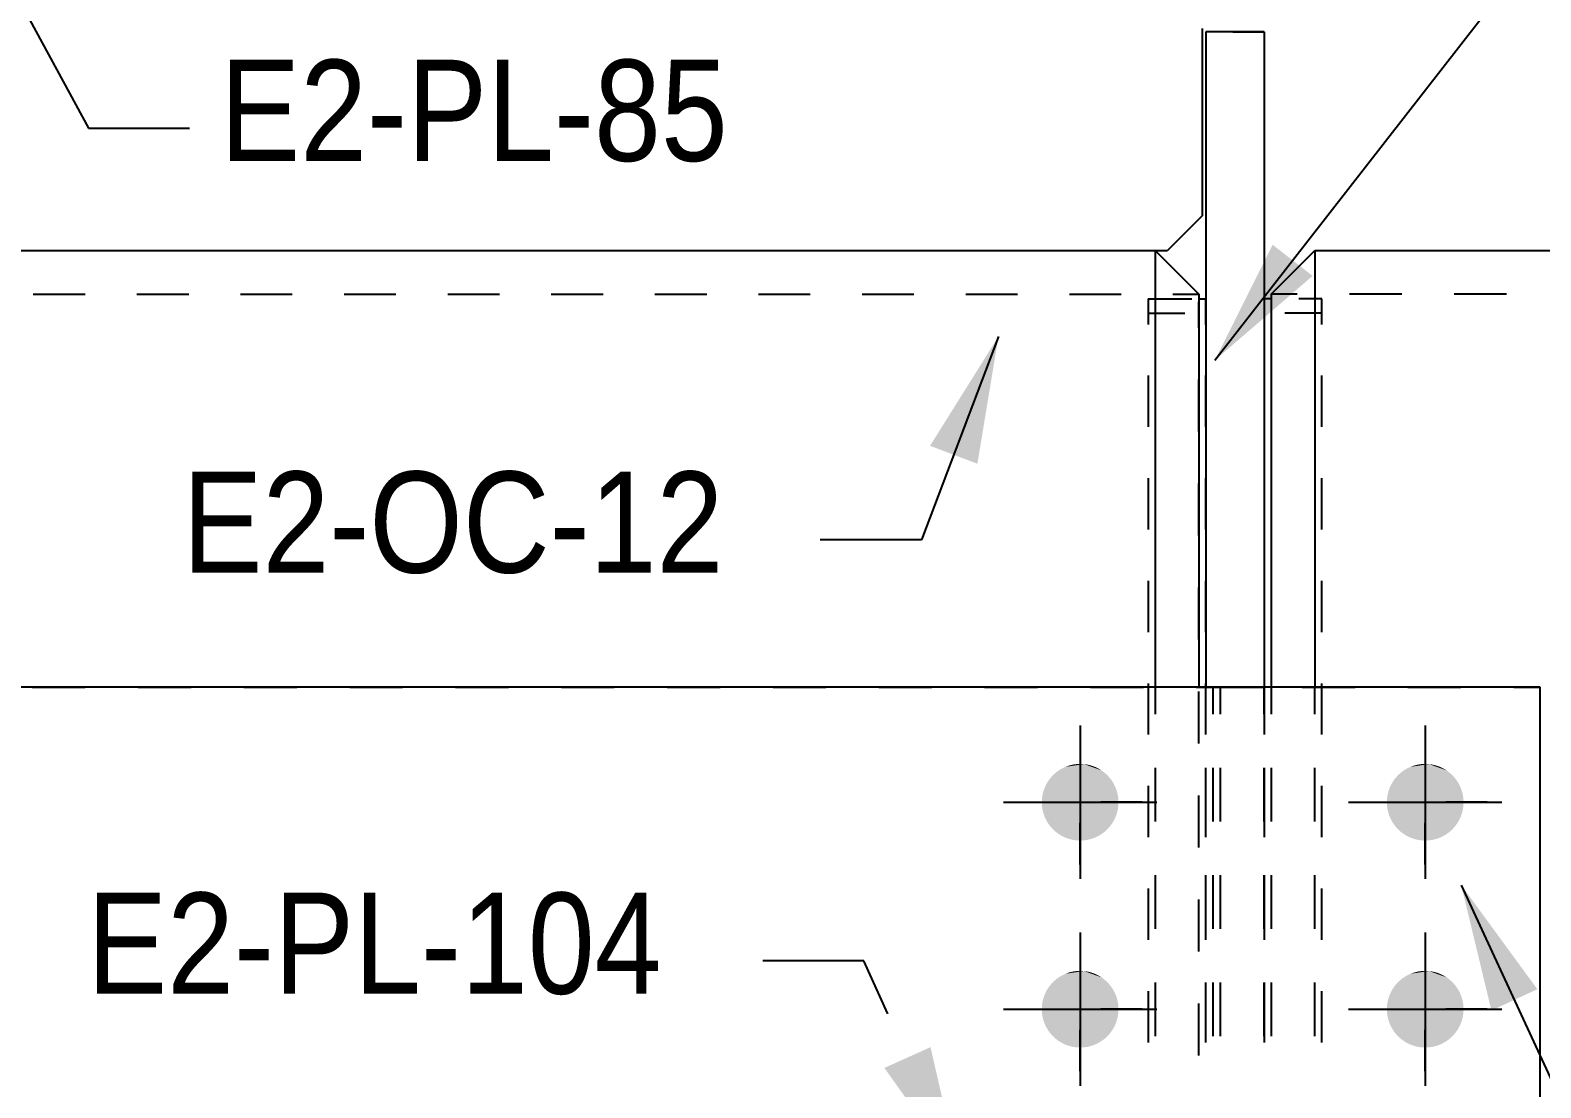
# Model space of a CAD drawing. Header units: millimetres. Extents: x 67 to 383, y 106 to 148.
# Drawn here: x 156.701 to 161.503, y 136.067 to 139.43 of the extents above; entities that cross this region are included whole.
import ezdxf

# ---------------------------------------------------------------- set-up
doc = ezdxf.new("R2010")
doc.units = ezdxf.units.MM
doc.linetypes.add('XKITLINE00', pattern=[0])
doc.styles.add('ARIAL', font='ARIAL.TTF')

msp = doc.modelspace()

# ---------------------------------------------------------------- linework, layer by layer
at = {"linetype": 'XKITLINE00'}
for p, q in [((156.3967, 140.0224), (156.8861, 139.1187)), ((160.4671, 138.3807), (161.3967, 139.5757)), ((160.5241, 139.4245), (160.6235, 139.4245)), ((156.8861, 139.1187), (157.2078, 139.1187)), ((156.8604, 138.7298), (157.0271, 138.7298)), ((157.1937, 138.7298), (157.3604, 138.7298)), ((157.5271, 138.7298), (157.6938, 138.7298)), ((157.8605, 138.7298), (158.0271, 138.7298)), ((158.1938, 138.7298), (158.3605, 138.7298)), ((158.5272, 138.7298), (158.6938, 138.7298)), ((158.8605, 138.7298), (159.0272, 138.7298)), ((159.1939, 138.7298), (159.3606, 138.7298)), ((159.5272, 138.7298), (159.6939, 138.7298)), ((159.8606, 138.7298), (160.0273, 138.7298)), ((160.1939, 138.7298), (160.2773, 138.7298)), ((160.2773, 138.7048), (160.2773, 138.6194)), ((156.7108, 138.5905), (156.8754, 138.5905)), ((157.0401, 138.5905), (157.2048, 138.5905)), ((157.3695, 138.5905), (157.5341, 138.5905)), ((157.6988, 138.5905), (157.8635, 138.5905)), ((158.0281, 138.5905), (158.1928, 138.5905)), ((158.3575, 138.5905), (158.5221, 138.5905)), ((158.6868, 138.5905), (158.8515, 138.5905)), ((159.0162, 138.5905), (159.1808, 138.5905)), ((159.3455, 138.5905), (159.5102, 138.5905)), ((159.6748, 138.5905), (159.8395, 138.5905)), ((160.0042, 138.5905), (160.1689, 138.5905)), ((160.3335, 138.5905), (160.4159, 138.5905)), ((160.7287, 138.5905), (160.6455, 138.5905)), ((161.0614, 138.5905), (160.895, 138.5905)), ((161.3941, 138.5905), (161.2278, 138.5905)), ((160.255, 138.5762), (160.3937, 138.5762)), ((160.255, 138.5762), (160.255, 138.4946)), ((160.4159, 138.484), (160.4159, 138.5666)), ((160.4378, 138.4946), (160.4378, 138.5762)), ((160.6235, 138.5762), (160.6235, 138.4946)), ((160.8064, 138.5762), (160.7332, 138.5762)), ((160.8064, 138.4946), (160.8064, 138.5762)), ((160.255, 138.5298), (160.3718, 138.5298)), ((160.8064, 138.5298), (160.6894, 138.5298)), ((159.7789, 138.456), (159.5343, 137.8093)), ((160.2773, 138.4488), (160.2773, 138.2782)), ((160.255, 138.3315), (160.255, 138.1684)), ((160.4159, 138.1534), (160.4159, 138.3187)), ((160.4378, 138.1684), (160.4378, 138.3315)), ((160.6235, 138.3315), (160.6235, 138.1684)), ((160.8064, 138.1684), (160.8064, 138.3315)), ((160.2773, 138.1076), (160.2773, 137.937)), ((160.255, 138.0053), (160.255, 137.8421)), ((160.4159, 137.8228), (160.4159, 137.9881)), ((160.4378, 137.8421), (160.4378, 138.0053)), ((160.6235, 138.0053), (160.6235, 137.8421)), ((160.8064, 137.8421), (160.8064, 138.0053)), ((159.5343, 137.8093), (159.2125, 137.8093)), ((160.2773, 137.7664), (160.2773, 137.5958)), ((160.255, 137.679), (160.255, 137.5159)), ((160.4378, 137.5159), (160.4378, 137.679)), ((160.6235, 137.679), (160.6235, 137.5159)), ((160.8064, 137.5159), (160.8064, 137.679)), ((160.4159, 137.4922), (160.4159, 137.6575)), ((160.2773, 137.4252), (160.2773, 137.2546)), ((156.7075, 137.3404), (156.8757, 137.3404)), ((157.0439, 137.3404), (157.2121, 137.3404)), ((157.3803, 137.3404), (157.5485, 137.3404)), ((157.7167, 137.3404), (157.8849, 137.3404)), ((158.0531, 137.3404), (158.2213, 137.3404)), ((158.3895, 137.3404), (158.5577, 137.3404)), ((158.7259, 137.3404), (158.894, 137.3404)), ((159.0622, 137.3404), (159.2304, 137.3404)), ((159.3986, 137.3404), (159.5668, 137.3404)), ((159.735, 137.3404), (159.9032, 137.3404)), ((160.0714, 137.3404), (160.2396, 137.3404)), ((160.255, 137.3528), (160.255, 137.1897)), ((160.4078, 137.3404), (160.576, 137.3404)), ((160.4378, 137.1897), (160.4378, 137.3528)), ((160.4378, 137.2551), (160.4378, 137.3404)), ((160.4378, 137.3403), (160.549, 137.3403)), ((160.4378, 137.3403), (160.4992, 137.3403)), ((160.461, 137.2551), (160.461, 137.3404)), ((160.461, 137.3404), (160.6219, 137.3404)), ((160.4643, 137.3404), (160.461, 137.3404)), ((160.4842, 137.2551), (160.4842, 137.3404)), ((160.4842, 137.3404), (160.6235, 137.3404)), ((160.6235, 137.3404), (160.602, 137.3404)), ((160.6235, 137.3528), (160.6235, 137.1897)), ((160.6235, 137.3404), (160.6235, 137.3404)), ((160.6235, 137.3404), (160.6235, 137.2551)), ((160.6235, 137.2551), (160.6235, 137.3404)), ((160.6235, 137.3404), (160.6235, 137.2551)), ((160.6455, 137.3404), (160.6455, 137.2551)), ((160.7442, 137.3404), (160.9124, 137.3404)), ((160.7841, 137.2551), (160.7841, 137.3404)), ((160.8064, 137.1897), (160.8064, 137.3528)), ((161.0806, 137.3404), (161.2488, 137.3404)), ((161.417, 137.3404), (161.5011, 137.3404)), ((161.5011, 137.2551), (161.5011, 137.3404)), ((160.4159, 137.1616), (160.4159, 137.3269)), ((160.2773, 137.084), (160.2773, 136.9134)), ((160.4378, 136.9138), (160.4378, 137.0845)), ((160.461, 136.9138), (160.461, 137.0845)), ((160.4842, 136.9138), (160.4842, 137.0844)), ((160.6235, 136.9138), (160.6235, 137.0845)), ((160.6235, 137.0845), (160.6235, 136.9138)), ((160.6235, 137.0844), (160.6235, 136.9138)), ((160.6455, 137.0845), (160.6455, 136.9138)), ((160.7841, 136.9138), (160.7841, 137.0845)), ((161.5011, 136.9138), (161.5011, 137.0844)), ((160.255, 137.0265), (160.255, 136.8634)), ((160.4378, 136.8634), (160.4378, 137.0265)), ((160.6235, 137.0265), (160.6235, 136.8634)), ((160.8064, 136.8634), (160.8064, 137.0265)), ((160.4159, 136.831), (160.4159, 136.9963)), ((160.2773, 136.7428), (160.2773, 136.5722)), ((160.4378, 136.5725), (160.4378, 136.7432)), ((160.461, 136.5726), (160.461, 136.7432)), ((160.4842, 136.5725), (160.4842, 136.7432)), ((160.6235, 136.7432), (160.6235, 136.5725)), ((160.6235, 136.5725), (160.6235, 136.7432)), ((160.6235, 136.7432), (160.6235, 136.5726)), ((160.6455, 136.7432), (160.6455, 136.5726)), ((160.7841, 136.5726), (160.7841, 136.7432)), ((161.2499, 136.7114), (161.731, 135.6724)), ((161.5011, 136.5725), (161.5011, 136.7432)), ((160.255, 136.7003), (160.255, 136.5372)), ((160.4159, 136.5005), (160.4159, 136.6658)), ((160.4378, 136.5372), (160.4378, 136.7003)), ((160.6235, 136.7003), (160.6235, 136.5372)), ((160.8064, 136.5372), (160.8064, 136.7003)), ((159.3511, 136.4702), (159.0294, 136.4702)), ((159.427, 136.3017), (159.3511, 136.4702)), ((160.255, 136.3741), (160.255, 136.2109)), ((160.2773, 136.4016), (160.2773, 136.231)), ((160.4378, 136.2313), (160.4378, 136.4019)), ((160.4378, 136.2109), (160.4378, 136.3741)), ((160.461, 136.2313), (160.461, 136.4019)), ((160.4842, 136.2313), (160.4842, 136.4019)), ((160.6235, 136.4019), (160.6235, 136.2313)), ((160.6235, 136.2313), (160.6235, 136.4019)), ((160.6235, 136.4019), (160.6235, 136.2313)), ((160.6235, 136.3741), (160.6235, 136.2109)), ((160.6455, 136.4019), (160.6455, 136.2313)), ((160.7841, 136.2313), (160.7841, 136.4019)), ((160.8064, 136.2109), (160.8064, 136.3741)), ((161.5011, 136.2313), (161.5011, 136.4019)), ((160.4159, 136.1699), (160.4159, 136.3352))]:
    msp.add_line(p, q, dxfattribs=at)
at = {"color": 2, "linetype": 'XKITLINE00'}
for p, q in [((160.4262, 139.4355), (160.4262, 138.8395)), ((160.6235, 139.4245), (160.4378, 139.4245)), ((160.4378, 139.4245), (160.4378, 139.4245)), ((160.4378, 139.4245), (160.4378, 137.3404)), ((160.6235, 139.4245), (160.6235, 139.4245)), ((160.6235, 139.4245), (160.6235, 137.3404)), ((160.4262, 138.8395), (160.3165, 138.7298)), ((155.9032, 138.7298), (160.3165, 138.7298)), ((160.2773, 138.7298), (160.4159, 138.5905)), ((160.2773, 138.7298), (160.2773, 137.3404)), ((160.6455, 138.5905), (160.7841, 138.7298)), ((160.7841, 138.7298), (160.7841, 137.3404)), ((160.7841, 138.7298), (165.3038, 138.7298)), ((160.4159, 138.5905), (160.4159, 137.3404)), ((160.6455, 138.5905), (160.6455, 137.3404)), ((160.4159, 138.5762), (160.4378, 138.5762)), ((160.6455, 138.5762), (160.6235, 138.5762)), ((161.5011, 137.3404), (154.7732, 137.3404)), ((161.5011, 134.269), (161.5011, 137.3404))]:
    msp.add_line(p, q, dxfattribs=at)
at = {"color": 3, "linetype": 'XKITLINE00'}
for p, q in [((160.0385, 137.2187), (160.0385, 136.7309)), ((161.1355, 137.2187), (161.1355, 136.7309)), ((160.0385, 137.1722), (160.0385, 137.0407)), ((161.1355, 137.1722), (161.1355, 137.0407)), ((159.7946, 136.9748), (160.2824, 136.9748)), ((159.8411, 136.9747), (159.9726, 136.9747)), ((160.236, 136.9747), (160.1045, 136.9747)), ((160.8916, 136.9748), (161.3793, 136.9748)), ((160.938, 136.9747), (161.0695, 136.9747)), ((161.3329, 136.9747), (161.2014, 136.9747)), ((160.0385, 136.7773), (160.0385, 136.9088)), ((161.1355, 136.7773), (161.1355, 136.9088)), ((160.0385, 136.5605), (160.0385, 136.0727)), ((161.1355, 136.5605), (161.1355, 136.0727)), ((160.0385, 136.514), (160.0385, 136.3825)), ((161.1355, 136.514), (161.1355, 136.3825)), ((159.7946, 136.3166), (160.2824, 136.3166)), ((159.8411, 136.3166), (159.9726, 136.3166)), ((160.236, 136.3166), (160.1045, 136.3166)), ((160.8916, 136.3166), (161.3793, 136.3166)), ((160.938, 136.3166), (161.0695, 136.3166)), ((161.3329, 136.3166), (161.2014, 136.3166)), ((160.0385, 136.1191), (160.0385, 136.2506)), ((161.1355, 136.1191), (161.1355, 136.2506))]:
    msp.add_line(p, q, dxfattribs=at)
at = {"linetype": 'Continuous'}
for points in [[(160.4671, 138.3807), (160.6505, 138.7475), (160.4671, 138.3807), (160.7775, 138.6487)], [(159.7789, 138.456), (159.7119, 138.0513), (159.7789, 138.456), (159.5614, 138.1083)], [(161.2499, 136.7114), (161.4919, 136.3802), (161.2499, 136.7114), (161.3459, 136.3126)], [(159.6547, 135.7961), (159.4162, 136.1298), (159.6547, 135.7961), (159.5629, 136.1959)]]:
    msp.add_solid(points, dxfattribs=at)
at = {"color": 3, "linetype": 'Continuous'}
for points in [[(160.0505, 137.0961), (159.9172, 136.9867), (159.9166, 136.9748)], [(160.0505, 137.0961), (159.9166, 136.9748), (159.9172, 136.9628)], [(160.0505, 137.0961), (159.9189, 136.9986), (159.9172, 136.9867)], [(160.0505, 137.0961), (159.9172, 136.9628), (159.9189, 136.951)], [(160.0505, 137.0961), (159.9218, 137.0102), (159.9189, 136.9986)], [(160.0505, 137.0961), (159.9189, 136.951), (159.9218, 136.9394)], [(160.0505, 137.0961), (159.9259, 137.0214), (159.9218, 137.0102)], [(160.0505, 137.0961), (159.9218, 136.9394), (159.9259, 136.9281)], [(160.0505, 137.0961), (159.931, 137.0323), (159.9259, 137.0214)], [(160.0505, 137.0961), (159.9259, 136.9281), (159.931, 136.9173)], [(160.0505, 137.0961), (159.9371, 137.0425), (159.931, 137.0323)], [(160.0505, 137.0961), (159.931, 136.9173), (159.9371, 136.907)], [(160.0505, 137.0961), (159.9443, 137.0521), (159.9371, 137.0425)], [(160.0505, 137.0961), (159.9371, 136.907), (159.9443, 136.8974)], [(160.0505, 137.0961), (159.9523, 137.061), (159.9443, 137.0521)], [(160.0505, 137.0961), (159.9443, 136.8974), (159.9523, 136.8885)], [(160.0505, 137.0961), (159.9612, 137.069), (159.9523, 137.061)], [(160.0505, 137.0961), (159.9523, 136.8885), (159.9612, 136.8805)], [(160.0505, 137.0961), (159.9708, 137.0762), (159.9612, 137.069)], [(160.0505, 137.0961), (159.9612, 136.8805), (159.9708, 136.8734)], [(160.0505, 137.0961), (159.981, 137.0823), (159.9708, 137.0762)], [(160.0505, 137.0961), (159.9708, 136.8734), (159.981, 136.8672)], [(160.0505, 137.0961), (159.9919, 137.0874), (159.981, 137.0823)], [(160.0505, 137.0961), (159.981, 136.8672), (159.9919, 136.8621)], [(160.0505, 137.0961), (160.0031, 137.0915), (159.9919, 137.0874)], [(160.0505, 137.0961), (159.9919, 136.8621), (160.0031, 136.8581)], [(160.0505, 137.0961), (160.0147, 137.0944), (160.0031, 137.0915)], [(160.0505, 137.0961), (160.0031, 136.8581), (160.0147, 136.8552)], [(160.0505, 137.0961), (160.0266, 137.0961), (160.0147, 137.0944)], [(160.0505, 137.0961), (160.0147, 136.8552), (160.0266, 136.8534)], [(160.0505, 137.0961), (160.0385, 137.0967), (160.0266, 137.0961)], [(160.0505, 137.0961), (160.0266, 136.8534), (160.0385, 136.8528)], [(160.0505, 137.0961), (160.0385, 136.8528), (160.0505, 136.8534)], [(160.0505, 137.0961), (160.0505, 136.8534), (160.0623, 136.8552)], [(160.0505, 137.0961), (160.0623, 136.8552), (160.0739, 136.8581)], [(160.0505, 137.0961), (160.0739, 136.8581), (160.0852, 136.8621)], [(160.0505, 137.0961), (160.0852, 136.8621), (160.096, 136.8672)], [(160.0505, 137.0961), (160.096, 136.8672), (160.1063, 136.8734)], [(160.0505, 137.0961), (160.1063, 136.8734), (160.1159, 136.8805)], [(160.0505, 137.0961), (160.1159, 136.8805), (160.1247, 136.8885)], [(160.0505, 137.0961), (160.1247, 136.8885), (160.1328, 136.8974)], [(160.0505, 137.0961), (160.1328, 136.8974), (160.1399, 136.907)], [(160.0505, 137.0961), (160.1399, 136.907), (160.1461, 136.9173)], [(160.0505, 137.0961), (160.1461, 136.9173), (160.1512, 136.9281)], [(160.0505, 137.0961), (160.1512, 136.9281), (160.1552, 136.9394)], [(160.0505, 137.0961), (160.1552, 136.9394), (160.1581, 136.951)], [(160.0505, 137.0961), (160.1581, 136.951), (160.1599, 136.9628)], [(160.0505, 137.0961), (160.1599, 136.9628), (160.1605, 136.9748)], [(160.0505, 137.0961), (160.1605, 136.9748), (160.1599, 136.9867)], [(160.0505, 137.0961), (160.1599, 136.9867), (160.1581, 136.9986)], [(160.0505, 137.0961), (160.1581, 136.9986), (160.1552, 137.0102)], [(160.0505, 137.0961), (160.1552, 137.0102), (160.1512, 137.0214)], [(160.0505, 137.0961), (160.1512, 137.0214), (160.1461, 137.0323)], [(160.0505, 137.0961), (160.1461, 137.0323), (160.1399, 137.0425)], [(160.0505, 137.0961), (160.1399, 137.0425), (160.1328, 137.0521)], [(160.0505, 137.0961), (160.1328, 137.0521), (160.1247, 137.061)], [(160.0505, 137.0961), (160.1247, 137.061), (160.1159, 137.069)], [(160.0505, 137.0961), (160.1159, 137.069), (160.1063, 137.0762)], [(160.0505, 137.0961), (160.1063, 137.0762), (160.096, 137.0823)], [(160.0505, 137.0961), (160.096, 137.0823), (160.0852, 137.0874)], [(160.0505, 137.0961), (160.0852, 137.0874), (160.0739, 137.0915)], [(160.0505, 137.0961), (160.0739, 137.0915), (160.0623, 137.0944)], [(161.1474, 137.0961), (161.0141, 136.9867), (161.0135, 136.9748)], [(161.1474, 137.0961), (161.0135, 136.9748), (161.0141, 136.9628)], [(161.1474, 137.0961), (161.0159, 136.9986), (161.0141, 136.9867)], [(161.1474, 137.0961), (161.0141, 136.9628), (161.0159, 136.951)], [(161.1474, 137.0961), (161.0188, 137.0102), (161.0159, 136.9986)], [(161.1474, 137.0961), (161.0159, 136.951), (161.0188, 136.9394)], [(161.1474, 137.0961), (161.0228, 137.0214), (161.0188, 137.0102)], [(161.1474, 137.0961), (161.0188, 136.9394), (161.0228, 136.9281)], [(161.1474, 137.0961), (161.0279, 137.0323), (161.0228, 137.0214)], [(161.1474, 137.0961), (161.0228, 136.9281), (161.0279, 136.9173)], [(161.1474, 137.0961), (161.0341, 137.0425), (161.0279, 137.0323)], [(161.1474, 137.0961), (161.0279, 136.9173), (161.0341, 136.907)], [(161.1474, 137.0961), (161.0412, 137.0521), (161.0341, 137.0425)], [(161.1474, 137.0961), (161.0341, 136.907), (161.0412, 136.8974)], [(161.1474, 137.0961), (161.0492, 137.061), (161.0412, 137.0521)], [(161.1474, 137.0961), (161.0412, 136.8974), (161.0492, 136.8885)], [(161.1474, 137.0961), (161.0581, 137.069), (161.0492, 137.061)], [(161.1474, 137.0961), (161.0492, 136.8885), (161.0581, 136.8805)], [(161.1474, 137.0961), (161.0677, 137.0762), (161.0581, 137.069)], [(161.1474, 137.0961), (161.0581, 136.8805), (161.0677, 136.8734)], [(161.1474, 137.0961), (161.078, 137.0823), (161.0677, 137.0762)], [(161.1474, 137.0961), (161.0677, 136.8734), (161.078, 136.8672)], [(161.1474, 137.0961), (161.0888, 137.0874), (161.078, 137.0823)], [(161.1474, 137.0961), (161.078, 136.8672), (161.0888, 136.8621)], [(161.1474, 137.0961), (161.1001, 137.0915), (161.0888, 137.0874)], [(161.1474, 137.0961), (161.0888, 136.8621), (161.1001, 136.8581)], [(161.1474, 137.0961), (161.1117, 137.0944), (161.1001, 137.0915)], [(161.1474, 137.0961), (161.1001, 136.8581), (161.1117, 136.8552)], [(161.1474, 137.0961), (161.1235, 137.0961), (161.1117, 137.0944)], [(161.1474, 137.0961), (161.1117, 136.8552), (161.1235, 136.8534)], [(161.1474, 137.0961), (161.1355, 137.0967), (161.1235, 137.0961)], [(161.1474, 137.0961), (161.1235, 136.8534), (161.1355, 136.8528)], [(161.1474, 137.0961), (161.1355, 136.8528), (161.1474, 136.8534)], [(161.1474, 137.0961), (161.1474, 136.8534), (161.1592, 136.8552)], [(161.1474, 137.0961), (161.1592, 136.8552), (161.1708, 136.8581)], [(161.1474, 137.0961), (161.1708, 136.8581), (161.1821, 136.8621)], [(161.1474, 137.0961), (161.1821, 136.8621), (161.1929, 136.8672)], [(161.1474, 137.0961), (161.1929, 136.8672), (161.2032, 136.8734)], [(161.1474, 137.0961), (161.2032, 136.8734), (161.2128, 136.8805)], [(161.1474, 137.0961), (161.2128, 136.8805), (161.2217, 136.8885)], [(161.1474, 137.0961), (161.2217, 136.8885), (161.2297, 136.8974)], [(161.1474, 137.0961), (161.2297, 136.8974), (161.2368, 136.907)], [(161.1474, 137.0961), (161.2368, 136.907), (161.243, 136.9173)], [(161.1474, 137.0961), (161.243, 136.9173), (161.2481, 136.9281)], [(161.1474, 137.0961), (161.2481, 136.9281), (161.2521, 136.9394)], [(161.1474, 137.0961), (161.2521, 136.9394), (161.2551, 136.951)], [(161.1474, 137.0961), (161.2551, 136.951), (161.2568, 136.9628)], [(161.1474, 137.0961), (161.2568, 136.9628), (161.2574, 136.9748)], [(161.1474, 137.0961), (161.2574, 136.9748), (161.2568, 136.9867)], [(161.1474, 137.0961), (161.2568, 136.9867), (161.2551, 136.9986)], [(161.1474, 137.0961), (161.2551, 136.9986), (161.2521, 137.0102)], [(161.1474, 137.0961), (161.2521, 137.0102), (161.2481, 137.0214)], [(161.1474, 137.0961), (161.2481, 137.0214), (161.243, 137.0323)], [(161.1474, 137.0961), (161.243, 137.0323), (161.2368, 137.0425)], [(161.1474, 137.0961), (161.2368, 137.0425), (161.2297, 137.0521)], [(161.1474, 137.0961), (161.2297, 137.0521), (161.2217, 137.061)], [(161.1474, 137.0961), (161.2217, 137.061), (161.2128, 137.069)], [(161.1474, 137.0961), (161.2128, 137.069), (161.2032, 137.0762)], [(161.1474, 137.0961), (161.2032, 137.0762), (161.1929, 137.0823)], [(161.1474, 137.0961), (161.1929, 137.0823), (161.1821, 137.0874)], [(161.1474, 137.0961), (161.1821, 137.0874), (161.1708, 137.0915)], [(161.1474, 137.0961), (161.1708, 137.0915), (161.1592, 137.0944)], [(160.0505, 136.438), (159.9172, 136.3286), (159.9166, 136.3166)], [(160.0505, 136.438), (159.9166, 136.3166), (159.9172, 136.3047)], [(160.0505, 136.438), (159.9189, 136.3404), (159.9172, 136.3286)], [(160.0505, 136.438), (159.9172, 136.3047), (159.9189, 136.2928)], [(160.0505, 136.438), (159.9218, 136.352), (159.9189, 136.3404)], [(160.0505, 136.438), (159.9189, 136.2928), (159.9218, 136.2812)], [(160.0505, 136.438), (159.9259, 136.3633), (159.9218, 136.352)], [(160.0505, 136.438), (159.9218, 136.2812), (159.9259, 136.2699)], [(160.0505, 136.438), (159.931, 136.3741), (159.9259, 136.3633)], [(160.0505, 136.438), (159.9259, 136.2699), (159.931, 136.2591)], [(160.0505, 136.438), (159.9371, 136.3844), (159.931, 136.3741)], [(160.0505, 136.438), (159.931, 136.2591), (159.9371, 136.2489)], [(160.0505, 136.438), (159.9443, 136.394), (159.9371, 136.3844)], [(160.0505, 136.438), (159.9371, 136.2489), (159.9443, 136.2392)], [(160.0505, 136.438), (159.9523, 136.4028), (159.9443, 136.394)], [(160.0505, 136.438), (159.9443, 136.2392), (159.9523, 136.2304)], [(160.0505, 136.438), (159.9612, 136.4109), (159.9523, 136.4028)], [(160.0505, 136.438), (159.9523, 136.2304), (159.9612, 136.2223)], [(160.0505, 136.438), (159.9708, 136.418), (159.9612, 136.4109)], [(160.0505, 136.438), (159.9612, 136.2223), (159.9708, 136.2152)], [(160.0505, 136.438), (159.981, 136.4242), (159.9708, 136.418)], [(160.0505, 136.438), (159.9708, 136.2152), (159.981, 136.2091)], [(160.0505, 136.438), (159.9919, 136.4293), (159.981, 136.4242)], [(160.0505, 136.438), (159.981, 136.2091), (159.9919, 136.2039)], [(160.0505, 136.438), (160.0031, 136.4333), (159.9919, 136.4293)], [(160.0505, 136.438), (159.9919, 136.2039), (160.0031, 136.1999)], [(160.0505, 136.438), (160.0147, 136.4362), (160.0031, 136.4333)], [(160.0505, 136.438), (160.0031, 136.1999), (160.0147, 136.197)], [(160.0505, 136.438), (160.0266, 136.438), (160.0147, 136.4362)], [(160.0505, 136.438), (160.0147, 136.197), (160.0266, 136.1953)], [(160.0505, 136.438), (160.0385, 136.4386), (160.0266, 136.438)], [(160.0505, 136.438), (160.0266, 136.1953), (160.0385, 136.1947)], [(160.0505, 136.438), (160.0385, 136.1947), (160.0505, 136.1953)], [(160.0505, 136.438), (160.0505, 136.1953), (160.0623, 136.197)], [(160.0505, 136.438), (160.0623, 136.197), (160.0739, 136.1999)], [(160.0505, 136.438), (160.0739, 136.1999), (160.0852, 136.2039)], [(160.0505, 136.438), (160.0852, 136.2039), (160.096, 136.2091)], [(160.0505, 136.438), (160.096, 136.2091), (160.1063, 136.2152)], [(160.0505, 136.438), (160.1063, 136.2152), (160.1159, 136.2223)], [(160.0505, 136.438), (160.1159, 136.2223), (160.1247, 136.2304)], [(160.0505, 136.438), (160.1247, 136.2304), (160.1328, 136.2392)], [(160.0505, 136.438), (160.1328, 136.2392), (160.1399, 136.2489)], [(160.0505, 136.438), (160.1399, 136.2489), (160.1461, 136.2591)], [(160.0505, 136.438), (160.1461, 136.2591), (160.1512, 136.2699)], [(160.0505, 136.438), (160.1512, 136.2699), (160.1552, 136.2812)], [(160.0505, 136.438), (160.1552, 136.2812), (160.1581, 136.2928)], [(160.0505, 136.438), (160.1581, 136.2928), (160.1599, 136.3047)], [(160.0505, 136.438), (160.1599, 136.3047), (160.1605, 136.3166)], [(160.0505, 136.438), (160.1605, 136.3166), (160.1599, 136.3286)], [(160.0505, 136.438), (160.1599, 136.3286), (160.1581, 136.3404)], [(160.0505, 136.438), (160.1581, 136.3404), (160.1552, 136.352)], [(160.0505, 136.438), (160.1552, 136.352), (160.1512, 136.3633)], [(160.0505, 136.438), (160.1512, 136.3633), (160.1461, 136.3741)], [(160.0505, 136.438), (160.1461, 136.3741), (160.1399, 136.3844)], [(160.0505, 136.438), (160.1399, 136.3844), (160.1328, 136.394)], [(160.0505, 136.438), (160.1328, 136.394), (160.1247, 136.4028)], [(160.0505, 136.438), (160.1247, 136.4028), (160.1159, 136.4109)], [(160.0505, 136.438), (160.1159, 136.4109), (160.1063, 136.418)], [(160.0505, 136.438), (160.1063, 136.418), (160.096, 136.4242)], [(160.0505, 136.438), (160.096, 136.4242), (160.0852, 136.4293)], [(160.0505, 136.438), (160.0852, 136.4293), (160.0739, 136.4333)], [(160.0505, 136.438), (160.0739, 136.4333), (160.0623, 136.4362)], [(161.1474, 136.438), (161.0141, 136.3286), (161.0135, 136.3166)], [(161.1474, 136.438), (161.0135, 136.3166), (161.0141, 136.3047)], [(161.1474, 136.438), (161.0159, 136.3404), (161.0141, 136.3286)], [(161.1474, 136.438), (161.0141, 136.3047), (161.0159, 136.2928)], [(161.1474, 136.438), (161.0188, 136.352), (161.0159, 136.3404)], [(161.1474, 136.438), (161.0159, 136.2928), (161.0188, 136.2812)], [(161.1474, 136.438), (161.0228, 136.3633), (161.0188, 136.352)], [(161.1474, 136.438), (161.0188, 136.2812), (161.0228, 136.2699)], [(161.1474, 136.438), (161.0279, 136.3741), (161.0228, 136.3633)], [(161.1474, 136.438), (161.0228, 136.2699), (161.0279, 136.2591)], [(161.1474, 136.438), (161.0341, 136.3844), (161.0279, 136.3741)], [(161.1474, 136.438), (161.0279, 136.2591), (161.0341, 136.2489)], [(161.1474, 136.438), (161.0412, 136.394), (161.0341, 136.3844)], [(161.1474, 136.438), (161.0341, 136.2489), (161.0412, 136.2392)], [(161.1474, 136.438), (161.0492, 136.4028), (161.0412, 136.394)], [(161.1474, 136.438), (161.0412, 136.2392), (161.0492, 136.2304)], [(161.1474, 136.438), (161.0581, 136.4109), (161.0492, 136.4028)], [(161.1474, 136.438), (161.0492, 136.2304), (161.0581, 136.2223)], [(161.1474, 136.438), (161.0677, 136.418), (161.0581, 136.4109)], [(161.1474, 136.438), (161.0581, 136.2223), (161.0677, 136.2152)], [(161.1474, 136.438), (161.078, 136.4242), (161.0677, 136.418)], [(161.1474, 136.438), (161.0677, 136.2152), (161.078, 136.2091)], [(161.1474, 136.438), (161.0888, 136.4293), (161.078, 136.4242)], [(161.1474, 136.438), (161.078, 136.2091), (161.0888, 136.2039)], [(161.1474, 136.438), (161.1001, 136.4333), (161.0888, 136.4293)], [(161.1474, 136.438), (161.0888, 136.2039), (161.1001, 136.1999)], [(161.1474, 136.438), (161.1117, 136.4362), (161.1001, 136.4333)], [(161.1474, 136.438), (161.1001, 136.1999), (161.1117, 136.197)], [(161.1474, 136.438), (161.1235, 136.438), (161.1117, 136.4362)], [(161.1474, 136.438), (161.1117, 136.197), (161.1235, 136.1953)], [(161.1474, 136.438), (161.1355, 136.4386), (161.1235, 136.438)], [(161.1474, 136.438), (161.1235, 136.1953), (161.1355, 136.1947)], [(161.1474, 136.438), (161.1355, 136.1947), (161.1474, 136.1953)], [(161.1474, 136.438), (161.1474, 136.1953), (161.1592, 136.197)], [(161.1474, 136.438), (161.1592, 136.197), (161.1708, 136.1999)], [(161.1474, 136.438), (161.1708, 136.1999), (161.1821, 136.2039)], [(161.1474, 136.438), (161.1821, 136.2039), (161.1929, 136.2091)], [(161.1474, 136.438), (161.1929, 136.2091), (161.2032, 136.2152)], [(161.1474, 136.438), (161.2032, 136.2152), (161.2128, 136.2223)], [(161.1474, 136.438), (161.2128, 136.2223), (161.2217, 136.2304)], [(161.1474, 136.438), (161.2217, 136.2304), (161.2297, 136.2392)], [(161.1474, 136.438), (161.2297, 136.2392), (161.2368, 136.2489)], [(161.1474, 136.438), (161.2368, 136.2489), (161.243, 136.2591)], [(161.1474, 136.438), (161.243, 136.2591), (161.2481, 136.2699)], [(161.1474, 136.438), (161.2481, 136.2699), (161.2521, 136.2812)], [(161.1474, 136.438), (161.2521, 136.2812), (161.2551, 136.2928)], [(161.1474, 136.438), (161.2551, 136.2928), (161.2568, 136.3047)], [(161.1474, 136.438), (161.2568, 136.3047), (161.2574, 136.3166)], [(161.1474, 136.438), (161.2574, 136.3166), (161.2568, 136.3286)], [(161.1474, 136.438), (161.2568, 136.3286), (161.2551, 136.3404)], [(161.1474, 136.438), (161.2551, 136.3404), (161.2521, 136.352)], [(161.1474, 136.438), (161.2521, 136.352), (161.2481, 136.3633)], [(161.1474, 136.438), (161.2481, 136.3633), (161.243, 136.3741)], [(161.1474, 136.438), (161.243, 136.3741), (161.2368, 136.3844)], [(161.1474, 136.438), (161.2368, 136.3844), (161.2297, 136.394)], [(161.1474, 136.438), (161.2297, 136.394), (161.2217, 136.4028)], [(161.1474, 136.438), (161.2217, 136.4028), (161.2128, 136.4109)], [(161.1474, 136.438), (161.2128, 136.4109), (161.2032, 136.418)], [(161.1474, 136.438), (161.2032, 136.418), (161.1929, 136.4242)], [(161.1474, 136.438), (161.1929, 136.4242), (161.1821, 136.4293)], [(161.1474, 136.438), (161.1821, 136.4293), (161.1708, 136.4333)], [(161.1474, 136.438), (161.1708, 136.4333), (161.1592, 136.4362)]]:
    msp.add_solid(points, dxfattribs=at)

# ---------------------------------------------------------------- texts
at = {"color": 3, "style": 'ARIAL', "width": 0.85}
for s, p in [('E2-PL-85', (157.3044, 139.0142)), ('E2-OC-12', (157.1846, 137.7047)), ('E2-PL-104', (156.8814, 136.3656))]:
    msp.add_text(s, height=0.32177, dxfattribs=at).set_placement(p)

doc.saveas('drawing.dxf')
